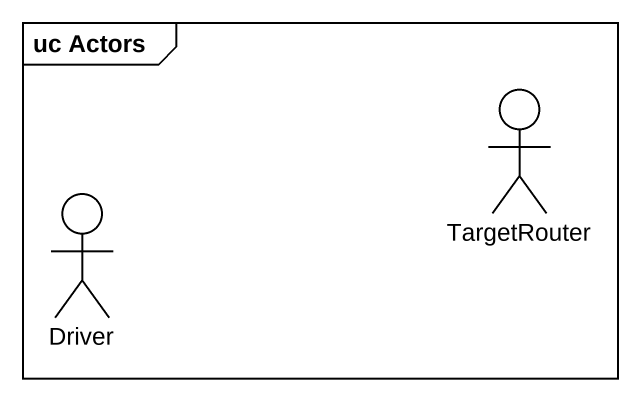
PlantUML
@startuml
mainframe uc Actors
actor TargetRouter
actor Driver
@enduml
